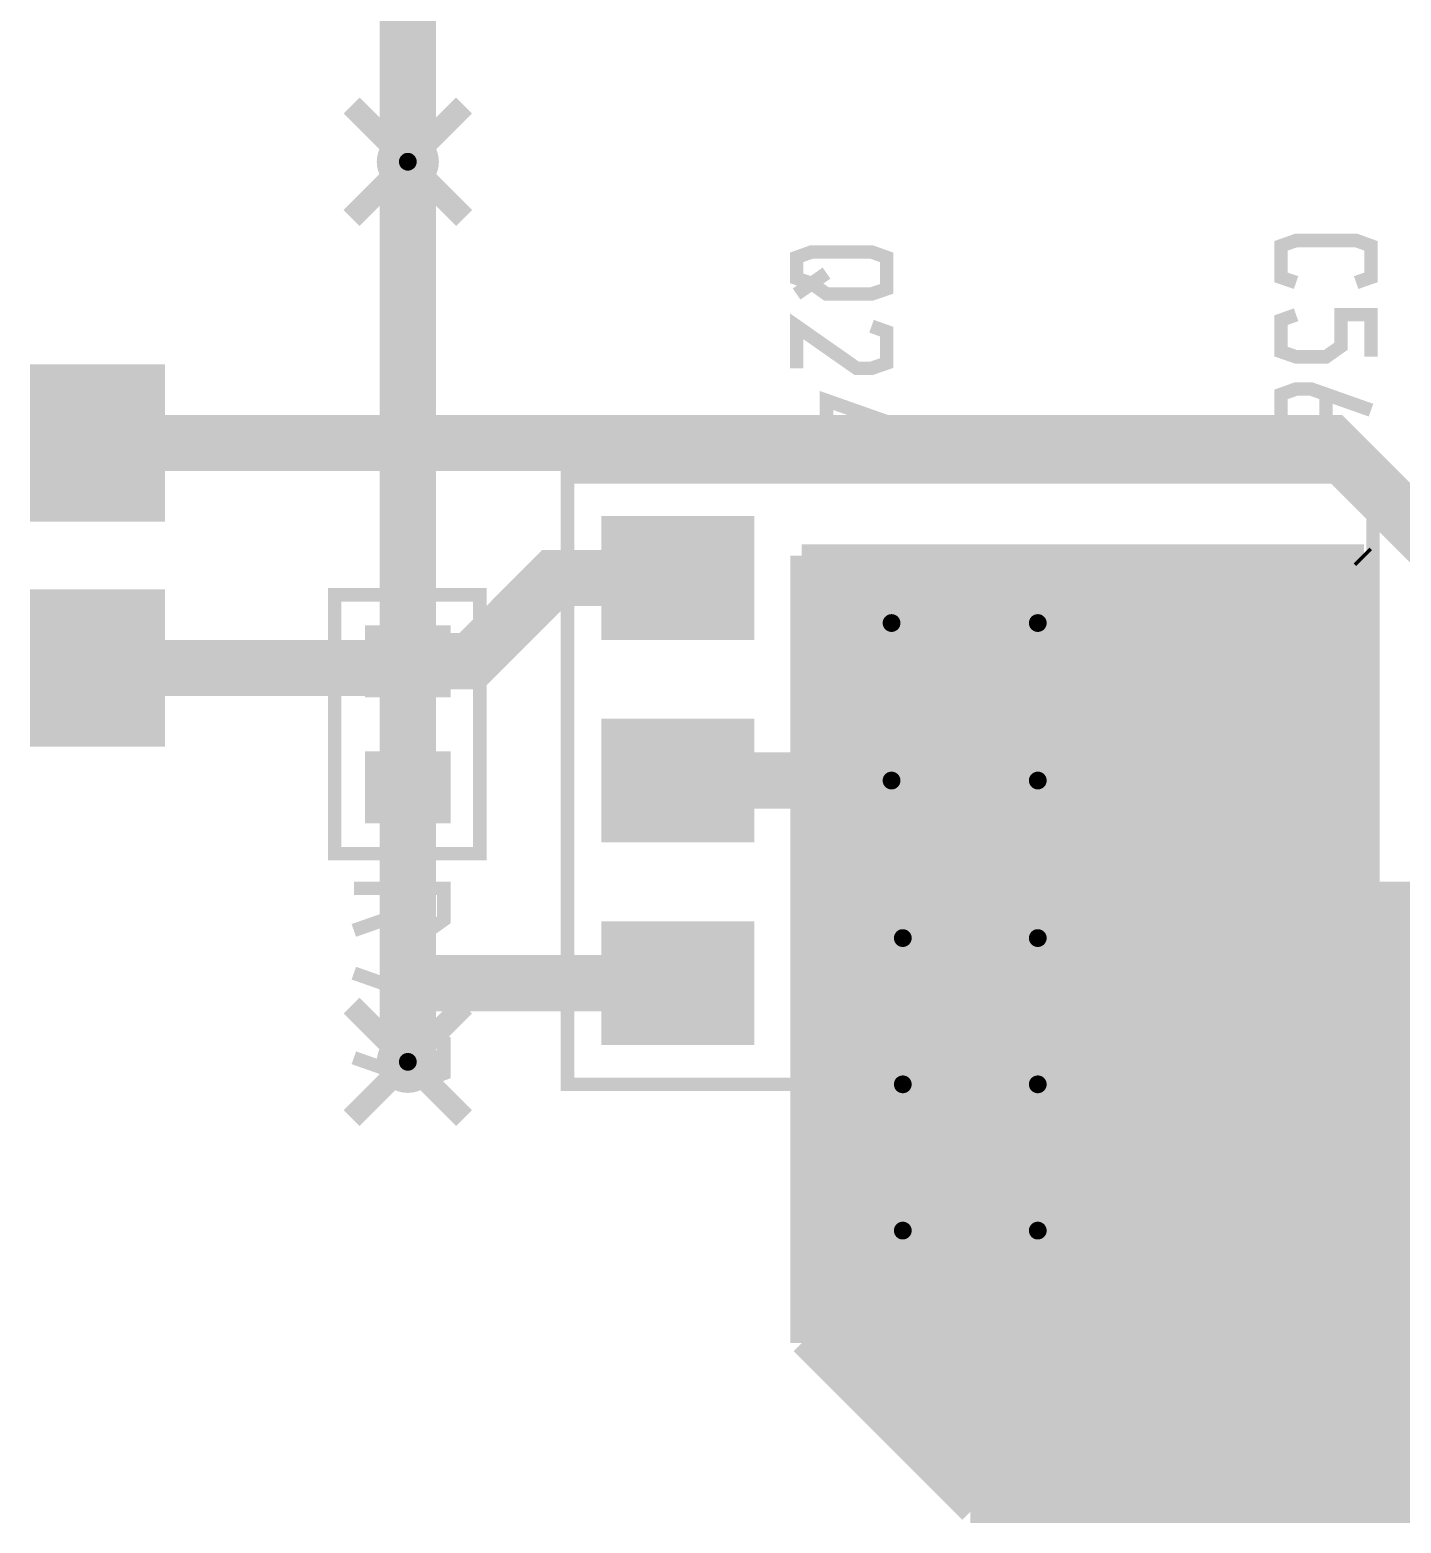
# Model space of a CAD drawing. Extents: x -20 to 155, y -91 to 215.
# Drawn here: x 124 to 139.48, y 128.14 to 145 of the extents above; entities that cross this region are included whole.
import ezdxf

# ---------------------------------------------------------------- set-up
doc = ezdxf.new("R2010")
doc.units = 0
doc.header["$MEASUREMENT"] = 0
doc.layers.get('0').update_dxf_attribs({"linetype": 'CONTINUOUS'})
for name, color, linetype in [('25-334-0_BOT', 7, 'CONTINUOUS'), ('25-334-0_DRD', 7, 'CONTINUOUS'), ('25-334-0_DRL', 2, 'CONTINUOUS'), ('25-334-0_IN1', 4, 'CONTINUOUS'), ('25-334-0_IN2', 3, 'CONTINUOUS'), ('25-334-0_SMB', 5, 'CONTINUOUS'), ('25-334-0_SMT', 10, 'CONTINUOUS'), ('25-334-0_SPT', 14, 'CONTINUOUS'), ('25-334-0_SST', 12, 'CONTINUOUS'), ('25-334-0_TOP', 11, 'CONTINUOUS'), ('THRUHOLE_TAP', 15, 'CONTINUOUS')]:
    doc.layers.add(name, color=color, linetype=linetype)

# ---------------------------------------------------------------- blocks, each defined once
blk = doc.blocks.new('ROUND_64')
at = {"const_width": 0.35052}
blk.add_lwpolyline([(-0.17526, 0, 1), (0.17526, 0, 1)], format="xyb", close=True, dxfattribs=at)
blk = doc.blocks.new('ROUND_66')
at = {"const_width": 0.35052}
blk.add_lwpolyline([(-0.17526, 0, 1), (0.17526, 0, 1)], format="xyb", close=True, dxfattribs=at)
blk = doc.blocks.new('ROUND_84')
at = {"const_width": 0.10033}
blk.add_lwpolyline([(-0.050164, 0, 1), (0.050164, 0, 1)], format="xyb", close=True, dxfattribs=at)
blk = doc.blocks.new('ROUND_87')
at = {"const_width": 0.10033}
blk.add_lwpolyline([(-0.050164, 0, 1), (0.050164, 0, 1)], format="xyb", close=True, dxfattribs=at)
blk = doc.blocks.new('RECTANGLE_5')
blk.add_solid([(0.4826, 0.4064), (0.4826, -0.4064), (-0.4826, 0.4064), (-0.4826, -0.4064)])
blk = doc.blocks.new('RECTANGLE_41')
blk.add_solid([(0.8636, 2.0066), (0.8636, -2.0066), (-0.8636, 2.0066), (-0.8636, -2.0066)])
blk = doc.blocks.new('RECTANGLE_42')
blk.add_solid([(0.8636, 0.6985), (0.8636, -0.6985), (-0.8636, 0.6985), (-0.8636, -0.6985)])
blk = doc.blocks.new('RECTANGLE_63')
blk.add_solid([(0.762, 0.889), (0.762, -0.889), (-0.762, 0.889), (-0.762, -0.889)])
blk = doc.blocks.new('ROUND_75')
at = {"const_width": 0.10033}
blk.add_lwpolyline([(-0.050164, 0, 1), (0.050164, 0, 1)], format="xyb", close=True, dxfattribs=at)

msp = doc.modelspace()

# ---------------------------------------------------------------- linework, layer by layer
at = {"layer": '25-334-0_BOT'}
for points, const_width in [([(128.27, 133.35), (128.27, 143.51)], 0.635), ([(132.715, 139.065), (132.715, 130.175)], 0.254), ([(139.065, 139.065), (132.715, 139.065)], 0.254), ([(139.065, 139.0142), (132.715, 139.0142)], 0.254), ([(132.9436, 139.065), (132.9436, 129.9464)], 0.254), ([(133.1722, 139.065), (133.1722, 129.7178)], 0.254), ([(133.4008, 139.065), (133.4008, 129.4892)], 0.254), ([(133.6294, 139.065), (133.6294, 129.2606)], 0.254), ([(133.858, 139.065), (133.858, 129.032)], 0.254), ([(134.0866, 139.065), (134.0866, 128.8034)], 0.254), ([(134.3152, 139.065), (134.3152, 128.5748)], 0.254), ([(134.5438, 139.065), (134.5438, 128.3462)], 0.254), ([(134.7724, 139.065), (134.7724, 128.27)], 0.254), ([(135.001, 139.065), (135.001, 128.27)], 0.254), ([(135.2296, 139.065), (135.2296, 128.27)], 0.254), ([(135.4582, 139.065), (135.4582, 128.27)], 0.254), ([(135.6868, 139.065), (135.6868, 128.27)], 0.254), ([(135.9154, 139.065), (135.9154, 128.27)], 0.254), ([(136.144, 139.065), (136.144, 128.27)], 0.254), ([(136.3726, 139.065), (136.3726, 128.27)], 0.254), ([(136.6012, 139.065), (136.6012, 128.27)], 0.254), ([(136.8298, 139.065), (136.8298, 128.27)], 0.254), ([(137.0584, 139.065), (137.0584, 128.27)], 0.254), ([(137.287, 139.065), (137.287, 128.27)], 0.254), ([(137.5156, 139.065), (137.5156, 128.27)], 0.254), ([(137.7442, 139.065), (137.7442, 128.27)], 0.254), ([(137.9728, 139.065), (137.9728, 128.27)], 0.254), ([(138.2014, 139.065), (138.2014, 128.27)], 0.254), ([(138.43, 139.065), (138.43, 128.27)], 0.254), ([(138.6586, 139.065), (138.6586, 128.27)], 0.254), ([(138.8872, 139.065), (138.8872, 128.27)], 0.254), ([(139.065, 139.065), (139.065, 132.715)], 0.254), ([(139.065, 138.7856), (132.715, 138.7856)], 0.254), ([(139.065, 138.557), (132.715, 138.557)], 0.254), ([(139.065, 138.3284), (132.715, 138.3284)], 0.254), ([(139.065, 138.0998), (132.715, 138.0998)], 0.254), ([(139.065, 137.8712), (132.715, 137.8712)], 0.254), ([(139.065, 137.6426), (132.715, 137.6426)], 0.254), ([(139.065, 137.414), (132.715, 137.414)], 0.254), ([(139.065, 137.1854), (132.715, 137.1854)], 0.254), ([(139.065, 136.9568), (132.715, 136.9568)], 0.254), ([(139.065, 136.7282), (132.715, 136.7282)], 0.254), ([(139.065, 136.4996), (132.715, 136.4996)], 0.254), ([(139.065, 136.271), (132.715, 136.271)], 0.254), ([(139.065, 136.0424), (132.715, 136.0424)], 0.254), ([(139.065, 135.8138), (132.715, 135.8138)], 0.254), ([(139.065, 135.5852), (132.715, 135.5852)], 0.254), ([(139.065, 135.3566), (132.715, 135.3566)], 0.254), ([(139.065, 135.128), (132.715, 135.128)], 0.254), ([(139.065, 134.8994), (132.715, 134.8994)], 0.254), ([(139.065, 134.6708), (132.715, 134.6708)], 0.254), ([(139.065, 134.4422), (132.715, 134.4422)], 0.254), ([(139.065, 134.2136), (132.715, 134.2136)], 0.254), ([(139.065, 133.985), (132.715, 133.985)], 0.254), ([(139.065, 133.7564), (132.715, 133.7564)], 0.254), ([(139.065, 133.5278), (132.715, 133.5278)], 0.254), ([(139.065, 133.2992), (132.715, 133.2992)], 0.254), ([(139.065, 133.0706), (132.715, 133.0706)], 0.254), ([(139.065, 132.842), (132.715, 132.842)], 0.254), ([(150.495, 132.715), (150.495, 128.27), (134.62, 128.27)], 0.254), ([(150.495, 132.715), (139.065, 132.715)], 0.254), ([(139.1158, 132.715), (139.1158, 128.27)], 0.254), ([(139.3444, 132.715), (139.3444, 128.27)], 0.254), ([(139.573, 132.715), (139.573, 128.27)], 0.254), ([(150.495, 132.6134), (132.715, 132.6134)], 0.254), ([(150.495, 132.3848), (132.715, 132.3848)], 0.254), ([(150.495, 132.1562), (132.715, 132.1562)], 0.254), ([(150.495, 131.9276), (132.715, 131.9276)], 0.254), ([(150.495, 131.699), (132.715, 131.699)], 0.254), ([(150.495, 131.4704), (132.715, 131.4704)], 0.254), ([(150.495, 131.2418), (132.715, 131.2418)], 0.254), ([(150.495, 131.0132), (132.715, 131.0132)], 0.254), ([(150.495, 130.7846), (132.715, 130.7846)], 0.254), ([(150.495, 130.556), (132.715, 130.556)], 0.254), ([(150.495, 130.3274), (132.715, 130.3274)], 0.254), ([(132.715, 130.175), (134.62, 128.27)], 0.254), ([(150.495, 130.0988), (132.7912, 130.0988)], 0.254), ([(150.495, 129.8702), (133.0198, 129.8702)], 0.254), ([(150.495, 129.6416), (133.2484, 129.6416)], 0.254), ([(150.495, 129.413), (133.477, 129.413)], 0.254), ([(150.495, 129.1844), (133.7056, 129.1844)], 0.254), ([(150.495, 128.9558), (133.9342, 128.9558)], 0.254), ([(150.495, 128.7272), (134.1628, 128.7272)], 0.254), ([(150.495, 128.4986), (134.3914, 128.4986)], 0.254)]:
    msp.add_lwpolyline(points, dxfattribs=dict(at, const_width=const_width))
at = {"layer": '25-334-0_DRD', "const_width": 0.254}
for points in [[(128.905, 144.145), (127.635, 142.875)], [(128.905, 142.875), (127.635, 144.145)], [(134.366, 138.938), (133.096, 137.668)], [(134.366, 137.668), (133.096, 138.938)], [(136.017, 138.938), (134.747, 137.668)], [(136.017, 137.668), (134.747, 138.938)], [(134.366, 137.16), (133.096, 135.89)], [(134.366, 135.89), (133.096, 137.16)], [(136.017, 137.16), (134.747, 135.89)], [(136.017, 135.89), (134.747, 137.16)], [(134.493, 135.382), (133.223, 134.112)], [(134.493, 134.112), (133.223, 135.382)], [(136.017, 135.382), (134.747, 134.112)], [(136.017, 134.112), (134.747, 135.382)], [(128.905, 133.985), (127.635, 132.715)], [(128.905, 132.715), (127.635, 133.985)], [(134.493, 133.731), (133.223, 132.461)], [(134.493, 132.461), (133.223, 133.731)], [(136.017, 133.731), (134.747, 132.461)], [(136.017, 132.461), (134.747, 133.731)], [(134.493, 132.08), (133.223, 130.81)], [(134.493, 130.81), (133.223, 132.08)], [(136.017, 132.08), (134.747, 130.81)], [(136.017, 130.81), (134.747, 132.08)]]:
    msp.add_lwpolyline(points, dxfattribs=at)
at = {"layer": '25-334-0_SMB', "const_width": 0.254}
for points in [[(138.43, 138.43), (133.35, 138.43), (133.35, 130.81)], [(133.4516, 138.43), (133.4516, 130.7084)], [(133.6802, 138.43), (133.6802, 130.4798)], [(133.9088, 138.43), (133.9088, 130.2512)], [(134.1374, 138.43), (134.1374, 130.0226)], [(134.366, 138.43), (134.366, 129.794)], [(134.5946, 138.43), (134.5946, 129.5654)], [(134.8232, 138.43), (134.8232, 129.3368)], [(135.0518, 138.43), (135.0518, 129.1082)], [(135.2804, 138.43), (135.2804, 128.905)], [(135.509, 138.43), (135.509, 128.905)], [(135.7376, 138.43), (135.7376, 128.905)], [(135.9662, 138.43), (135.9662, 128.905)], [(136.1948, 138.43), (136.1948, 128.905)], [(136.4234, 138.43), (136.4234, 128.905)], [(136.652, 138.43), (136.652, 128.905)], [(136.8806, 138.43), (136.8806, 128.905)], [(137.1092, 138.43), (137.1092, 128.905)], [(137.3378, 138.43), (137.3378, 128.905)], [(137.5664, 138.43), (137.5664, 128.905)], [(137.795, 138.43), (137.795, 128.905)], [(138.0236, 138.43), (138.0236, 128.905)], [(138.2522, 138.43), (138.2522, 128.905)], [(138.43, 138.43), (138.43, 132.08)], [(138.43, 138.3792), (133.35, 138.3792)], [(138.43, 138.1506), (133.35, 138.1506)], [(138.43, 137.922), (133.35, 137.922)], [(138.43, 137.6934), (133.35, 137.6934)], [(138.43, 137.4648), (133.35, 137.4648)], [(138.43, 137.2362), (133.35, 137.2362)], [(138.43, 137.0076), (133.35, 137.0076)], [(138.43, 136.779), (133.35, 136.779)], [(138.43, 136.5504), (133.35, 136.5504)], [(138.43, 136.3218), (133.35, 136.3218)], [(138.43, 136.0932), (133.35, 136.0932)], [(138.43, 135.8646), (133.35, 135.8646)], [(138.43, 135.636), (133.35, 135.636)], [(138.43, 135.4074), (133.35, 135.4074)], [(138.43, 135.1788), (133.35, 135.1788)], [(138.43, 134.9502), (133.35, 134.9502)], [(138.43, 134.7216), (133.35, 134.7216)], [(138.43, 134.493), (133.35, 134.493)], [(138.43, 134.2644), (133.35, 134.2644)], [(138.43, 134.0358), (133.35, 134.0358)], [(138.43, 133.8072), (133.35, 133.8072)], [(138.43, 133.5786), (133.35, 133.5786)], [(138.43, 133.35), (133.35, 133.35)], [(138.43, 133.1214), (133.35, 133.1214)], [(138.43, 132.8928), (133.35, 132.8928)], [(138.43, 132.6642), (133.35, 132.6642)], [(138.43, 132.4356), (133.35, 132.4356)], [(138.43, 132.207), (133.35, 132.207)], [(149.86, 132.08), (138.43, 132.08)], [(138.4808, 132.08), (138.4808, 128.905)], [(138.7094, 132.08), (138.7094, 128.905)], [(138.938, 132.08), (138.938, 128.905)], [(139.1666, 132.08), (139.1666, 128.905)], [(139.3952, 132.08), (139.3952, 128.905)], [(149.86, 131.9784), (133.35, 131.9784)], [(149.86, 131.7498), (133.35, 131.7498)], [(149.86, 131.5212), (133.35, 131.5212)], [(149.86, 131.2926), (133.35, 131.2926)], [(149.86, 131.064), (133.35, 131.064)], [(149.86, 130.8354), (133.35, 130.8354)], [(133.35, 130.81), (135.255, 128.905)], [(149.86, 130.6068), (133.5532, 130.6068)], [(149.86, 130.3782), (133.7818, 130.3782)], [(149.86, 130.1496), (134.0104, 130.1496)], [(149.86, 129.921), (134.239, 129.921)], [(149.86, 129.6924), (134.4676, 129.6924)], [(149.86, 129.4638), (134.6962, 129.4638)], [(149.86, 129.2352), (134.9248, 129.2352)], [(149.86, 129.0066), (135.1534, 129.0066)], [(149.86, 128.905), (135.255, 128.905)]]:
    msp.add_lwpolyline(points, dxfattribs=at)
at = {"layer": '25-334-0_SMT', "const_width": 0.254}
for points in [[(133.35, 138.43), (133.35, 130.81)], [(138.43, 138.43), (133.35, 138.43)], [(133.4516, 138.43), (133.4516, 130.7084)], [(133.6802, 138.43), (133.6802, 130.4798)], [(133.9088, 138.43), (133.9088, 130.2512)], [(134.1374, 138.43), (134.1374, 130.0226)], [(134.366, 138.43), (134.366, 129.794)], [(134.5946, 138.43), (134.5946, 129.5654)], [(134.8232, 138.43), (134.8232, 129.3368)], [(135.0518, 138.43), (135.0518, 129.1082)], [(135.2804, 138.43), (135.2804, 128.905)], [(135.509, 138.43), (135.509, 128.905)], [(135.7376, 138.43), (135.7376, 128.905)], [(135.9662, 138.43), (135.9662, 128.905)], [(136.1948, 138.43), (136.1948, 128.905)], [(136.4234, 138.43), (136.4234, 128.905)], [(136.652, 138.43), (136.652, 128.905)], [(136.8806, 138.43), (136.8806, 128.905)], [(137.1092, 138.43), (137.1092, 128.905)], [(137.3378, 138.43), (137.3378, 128.905)], [(137.5664, 138.43), (137.5664, 128.905)], [(137.795, 138.43), (137.795, 128.905)], [(138.0236, 138.43), (138.0236, 128.905)], [(138.2522, 138.43), (138.2522, 128.905)], [(138.43, 138.43), (138.43, 132.08)], [(138.43, 138.3792), (133.35, 138.3792)], [(138.43, 138.1506), (133.35, 138.1506)], [(138.43, 137.922), (133.35, 137.922)], [(138.43, 137.6934), (133.35, 137.6934)], [(138.43, 137.4648), (133.35, 137.4648)], [(138.43, 137.2362), (133.35, 137.2362)], [(138.43, 137.0076), (133.35, 137.0076)], [(138.43, 136.779), (133.35, 136.779)], [(138.43, 136.5504), (133.35, 136.5504)], [(138.43, 136.3218), (133.35, 136.3218)], [(138.43, 136.0932), (133.35, 136.0932)], [(138.43, 135.8646), (133.35, 135.8646)], [(138.43, 135.636), (133.35, 135.636)], [(138.43, 135.4074), (133.35, 135.4074)], [(138.43, 135.1788), (133.35, 135.1788)], [(138.43, 134.9502), (133.35, 134.9502)], [(138.43, 134.7216), (133.35, 134.7216)], [(138.43, 134.493), (133.35, 134.493)], [(138.43, 134.2644), (133.35, 134.2644)], [(138.43, 134.0358), (133.35, 134.0358)], [(138.43, 133.8072), (133.35, 133.8072)], [(138.43, 133.5786), (133.35, 133.5786)], [(138.43, 133.35), (133.35, 133.35)], [(138.43, 133.1214), (133.35, 133.1214)], [(138.43, 132.8928), (133.35, 132.8928)], [(138.43, 132.6642), (133.35, 132.6642)], [(138.43, 132.4356), (133.35, 132.4356)], [(138.43, 132.207), (133.35, 132.207)], [(149.86, 132.08), (149.86, 128.905), (135.255, 128.905)], [(149.86, 132.08), (138.43, 132.08)], [(138.4808, 132.08), (138.4808, 128.905)], [(138.7094, 132.08), (138.7094, 128.905)], [(138.938, 132.08), (138.938, 128.905)], [(139.1666, 132.08), (139.1666, 128.905)], [(139.3952, 132.08), (139.3952, 128.905)], [(149.86, 131.9784), (133.35, 131.9784)], [(149.86, 131.7498), (133.35, 131.7498)], [(149.86, 131.5212), (133.35, 131.5212)], [(149.86, 131.2926), (133.35, 131.2926)], [(149.86, 131.064), (133.35, 131.064)], [(149.86, 130.8354), (133.35, 130.8354)], [(133.35, 130.81), (135.255, 128.905)], [(149.86, 130.6068), (133.5532, 130.6068)], [(149.86, 130.3782), (133.7818, 130.3782)], [(149.86, 130.1496), (134.0104, 130.1496)], [(149.86, 129.921), (134.239, 129.921)], [(149.86, 129.6924), (134.4676, 129.6924)], [(149.86, 129.4638), (134.6962, 129.4638)], [(149.86, 129.2352), (134.9248, 129.2352)], [(149.86, 129.0066), (135.1534, 129.0066)]]:
    msp.add_lwpolyline(points, dxfattribs=at)
at = {"layer": '25-334-0_SST', "const_width": 0.1524}
for points in [[(138.29792, 142.14602), (138.12774, 142.20444), (138.12774, 142.56004), (138.29792, 142.621), (138.9761, 142.621), (139.14374, 142.56004), (139.14374, 142.20444), (138.9761, 142.14602)], [(132.8293, 142.49146), (132.65912, 142.4305), (132.65912, 142.19428), (132.8293, 142.13586), (132.99694, 142.01648), (133.50494, 142.01648), (133.67512, 142.0749), (133.67512, 142.4305), (133.50494, 142.49146), (132.8293, 142.49146)], [(132.99694, 142.2527), (132.65912, 142.01648)], [(132.65912, 141.17828), (132.65912, 141.65326), (133.3373, 141.17828), (133.50494, 141.17828), (133.67512, 141.2367), (133.67512, 141.5923), (133.50494, 141.65326)], [(138.29792, 141.7828), (138.12774, 141.72184), (138.12774, 141.36624), (138.29792, 141.30782), (138.63574, 141.30782), (138.80592, 141.4272), (138.80592, 141.7828), (139.14374, 141.7828), (139.14374, 141.30782)], [(132.99694, 140.34008), (132.99694, 140.81506), (133.67512, 140.5763), (133.67512, 140.45946), (132.65912, 140.45946)], [(138.63574, 140.88364), (138.63574, 140.52804), (138.4681, 140.46962), (138.29792, 140.46962), (138.12774, 140.52804), (138.12774, 140.88364), (138.29792, 140.9446), (138.4681, 140.9446), (139.14374, 140.70584)], [(130.0734, 139.954), (130.0734, 133.096), (139.1666, 133.096), (139.1666, 139.954), (130.0734, 139.954)], [(127.4445, 138.6205), (127.4445, 135.6995), (129.0828, 135.6995), (129.0828, 138.6205), (127.4445, 138.6205)], [(128.1684, 135.30834), (128.1684, 134.95274), (128.33858, 134.83336), (128.50876, 134.83336), (128.6764, 134.95274), (128.6764, 135.30834), (127.6604, 135.30834)], [(128.1684, 135.01116), (127.6604, 134.83336)], [(127.6604, 134.35076), (128.6764, 133.99516), (128.6764, 134.47014)], [(128.1684, 133.21792), (128.1684, 133.57352), (128.33858, 133.63194), (128.50876, 133.63194), (128.6764, 133.57352), (128.6764, 133.21792), (128.50876, 133.15696), (128.33858, 133.15696), (127.6604, 133.39572)]]:
    msp.add_lwpolyline(points, dxfattribs=at)
at = {"layer": '25-334-0_TOP'}
for points, const_width in [([(128.27, 143.51), (128.27, 146.05), (124.63526, 146.05)], 0.635), ([(141.605, 136.6139), (141.605, 137.414), (138.684, 140.335), (124.7648, 140.335)], 0.635), ([(128.27, 137.8712), (128.9812, 137.8712), (129.921, 138.811), (131.318, 138.811)], 0.635), ([(132.715, 139.065), (132.715, 130.175)], 0.254), ([(139.03706, 139.065), (132.715, 139.065)], 0.254), ([(139.065, 139.0142), (132.715, 139.0142)], 0.254), ([(132.9436, 139.065), (132.9436, 129.9464)], 0.254), ([(133.1722, 139.065), (133.1722, 129.7178)], 0.254), ([(133.4008, 139.065), (133.4008, 129.4892)], 0.254), ([(133.6294, 139.065), (133.6294, 129.2606)], 0.254), ([(133.858, 139.065), (133.858, 129.032)], 0.254), ([(134.0866, 139.065), (134.0866, 128.8034)], 0.254), ([(134.3152, 139.065), (134.3152, 128.5748)], 0.254), ([(134.5438, 139.065), (134.5438, 128.3462)], 0.254), ([(134.7724, 139.065), (134.7724, 128.27)], 0.254), ([(135.001, 139.065), (135.001, 128.27)], 0.254), ([(135.2296, 139.065), (135.2296, 128.27)], 0.254), ([(135.4582, 139.065), (135.4582, 128.27)], 0.254), ([(135.6868, 139.065), (135.6868, 128.27)], 0.254), ([(135.9154, 139.065), (135.9154, 128.27)], 0.254), ([(136.144, 139.065), (136.144, 128.27)], 0.254), ([(136.3726, 139.065), (136.3726, 128.27)], 0.254), ([(136.6012, 139.065), (136.6012, 128.27)], 0.254), ([(136.8298, 139.065), (136.8298, 128.27)], 0.254), ([(137.0584, 139.065), (137.0584, 128.27)], 0.254), ([(137.287, 139.065), (137.287, 128.27)], 0.254), ([(137.5156, 139.065), (137.5156, 128.27)], 0.254), ([(137.7442, 139.065), (137.7442, 128.27)], 0.254), ([(137.9728, 139.065), (137.9728, 128.27)], 0.254), ([(138.2014, 139.065), (138.2014, 128.27)], 0.254), ([(138.43, 139.065), (138.43, 128.27)], 0.254), ([(138.6586, 139.065), (138.6586, 128.27)], 0.254), ([(138.8872, 139.065), (138.8872, 128.27)], 0.254), ([(139.03706, 139.065), (139.065, 139.03706)], 0.254), ([(139.065, 139.03706), (139.065, 135.255)], 0.254), ([(139.065, 138.7856), (132.715, 138.7856)], 0.254), ([(139.065, 138.557), (132.715, 138.557)], 0.254), ([(139.065, 138.3284), (132.715, 138.3284)], 0.254), ([(139.065, 138.0998), (132.715, 138.0998)], 0.254), ([(128.27, 137.8712), (128.1938, 137.795), (124.7648, 137.795)], 0.635), ([(139.065, 137.8712), (132.715, 137.8712)], 0.254), ([(139.065, 137.6426), (132.715, 137.6426)], 0.254), ([(139.065, 137.414), (132.715, 137.414)], 0.254), ([(139.065, 137.1854), (132.715, 137.1854)], 0.254), ([(139.065, 136.9568), (132.715, 136.9568)], 0.254), ([(128.27, 136.4488), (128.27, 134.239), (131.318, 134.239)], 0.635), ([(133.731, 136.525), (131.318, 136.525)], 0.635), ([(139.065, 136.7282), (132.715, 136.7282)], 0.254), ([(135.382, 136.525), (133.731, 136.525)], 0.635), ([(137.922, 136.525), (135.382, 136.525)], 0.635), ([(141.605, 131.31546), (138.81354, 131.31546), (137.922, 132.207), (137.922, 136.525)], 0.635), ([(139.065, 136.4996), (132.715, 136.4996)], 0.254), ([(139.065, 136.271), (132.715, 136.271)], 0.254), ([(139.065, 136.0424), (132.715, 136.0424)], 0.254), ([(139.065, 135.8138), (132.715, 135.8138)], 0.254), ([(139.065, 135.5852), (132.715, 135.5852)], 0.254), ([(139.065, 135.3566), (132.715, 135.3566)], 0.254), ([(150.495, 135.255), (150.495, 128.27), (134.62, 128.27)], 0.254), ([(140.14958, 135.255), (139.065, 135.255)], 0.254), ([(139.1158, 135.255), (139.1158, 128.27)], 0.254), ([(139.3444, 135.255), (139.3444, 128.27)], 0.254), ([(139.573, 135.255), (139.573, 128.27)], 0.254), ([(140.9573, 135.128), (132.715, 135.128)], 0.254), ([(140.67536, 134.8994), (132.715, 134.8994)], 0.254), ([(140.67536, 134.6708), (132.715, 134.6708)], 0.254), ([(131.318, 134.239), (128.27, 134.239), (128.27, 133.35)], 0.635), ([(140.67536, 134.4422), (132.715, 134.4422)], 0.254), ([(140.67536, 134.2136), (132.715, 134.2136)], 0.254), ([(140.67536, 133.985), (132.715, 133.985)], 0.254), ([(140.67536, 133.7564), (132.715, 133.7564)], 0.254), ([(140.67536, 133.5278), (132.715, 133.5278)], 0.254), ([(140.67536, 133.2992), (132.715, 133.2992)], 0.254), ([(150.495, 133.0706), (132.715, 133.0706)], 0.254), ([(150.495, 132.842), (132.715, 132.842)], 0.254), ([(150.495, 132.6134), (132.715, 132.6134)], 0.254), ([(150.495, 132.3848), (132.715, 132.3848)], 0.254), ([(140.67536, 132.1562), (132.715, 132.1562)], 0.254), ([(140.67536, 131.9276), (132.715, 131.9276)], 0.254), ([(140.67536, 131.699), (132.715, 131.699)], 0.254), ([(140.67536, 131.4704), (132.715, 131.4704)], 0.254), ([(140.67536, 131.2418), (132.715, 131.2418)], 0.254), ([(140.67536, 131.0132), (132.715, 131.0132)], 0.254), ([(140.67536, 130.7846), (132.715, 130.7846)], 0.254), ([(140.67536, 130.556), (132.715, 130.556)], 0.254), ([(150.495, 130.3274), (132.715, 130.3274)], 0.254), ([(132.715, 130.175), (134.62, 128.27)], 0.254), ([(150.495, 130.0988), (132.7912, 130.0988)], 0.254), ([(150.495, 129.8702), (133.0198, 129.8702)], 0.254), ([(150.495, 129.6416), (133.2484, 129.6416)], 0.254), ([(150.495, 129.413), (133.477, 129.413)], 0.254), ([(150.495, 129.1844), (133.7056, 129.1844)], 0.254), ([(150.495, 128.9558), (133.9342, 128.9558)], 0.254), ([(150.495, 128.7272), (134.1628, 128.7272)], 0.254), ([(150.495, 128.4986), (134.3914, 128.4986)], 0.254)]:
    msp.add_lwpolyline(points, dxfattribs=dict(at, const_width=const_width))

# ---------------------------------------------------------------- block references
at = {"layer": '25-334-0_BOT'}
for name, p in [('ROUND_66', (128.27, 143.51)), ('ROUND_64', (133.731, 138.303)), ('ROUND_64', (135.382, 138.303)), ('ROUND_64', (133.731, 136.525)), ('ROUND_64', (135.382, 136.525)), ('ROUND_64', (133.858, 134.747)), ('ROUND_64', (135.382, 134.747)), ('ROUND_66', (128.27, 133.35)), ('ROUND_64', (133.858, 133.096)), ('ROUND_64', (135.382, 133.096)), ('ROUND_64', (133.858, 131.445)), ('ROUND_64', (135.382, 131.445))]:
    msp.add_blockref(name, p, dxfattribs=at)
at = {"layer": '25-334-0_DRL'}
for name, p in [('ROUND_87', (128.27, 143.51)), ('ROUND_84', (133.731, 138.303)), ('ROUND_84', (135.382, 138.303)), ('ROUND_84', (133.731, 136.525)), ('ROUND_84', (135.382, 136.525)), ('ROUND_84', (133.858, 134.747)), ('ROUND_84', (135.382, 134.747)), ('ROUND_87', (128.27, 133.35)), ('ROUND_84', (133.858, 133.096)), ('ROUND_84', (135.382, 133.096)), ('ROUND_84', (133.858, 131.445)), ('ROUND_84', (135.382, 131.445))]:
    msp.add_blockref(name, p, dxfattribs=at)
at = {"layer": '25-334-0_IN1'}
for name, p in [('ROUND_66', (128.27, 143.51)), ('ROUND_64', (133.731, 138.303)), ('ROUND_64', (135.382, 138.303)), ('ROUND_64', (133.731, 136.525)), ('ROUND_64', (135.382, 136.525)), ('ROUND_64', (133.858, 134.747)), ('ROUND_64', (135.382, 134.747)), ('ROUND_66', (128.27, 133.35)), ('ROUND_64', (133.858, 133.096)), ('ROUND_64', (135.382, 133.096)), ('ROUND_64', (133.858, 131.445)), ('ROUND_64', (135.382, 131.445))]:
    msp.add_blockref(name, p, dxfattribs=at)
at = {"layer": '25-334-0_IN2'}
for name, p in [('ROUND_66', (128.27, 143.51)), ('ROUND_64', (133.731, 138.303)), ('ROUND_64', (135.382, 138.303)), ('ROUND_64', (133.731, 136.525)), ('ROUND_64', (135.382, 136.525)), ('ROUND_64', (133.858, 134.747)), ('ROUND_64', (135.382, 134.747)), ('ROUND_66', (128.27, 133.35)), ('ROUND_64', (133.858, 133.096)), ('ROUND_64', (135.382, 133.096)), ('ROUND_64', (133.858, 131.445)), ('ROUND_64', (135.382, 131.445))]:
    msp.add_blockref(name, p, dxfattribs=at)
at = {"layer": '25-334-0_SMT'}
for name, p in [('RECTANGLE_63', (124.7648, 140.335)), ('RECTANGLE_42', (131.318, 138.811)), ('RECTANGLE_63', (124.7648, 137.795)), ('RECTANGLE_41', (137.922, 136.525)), ('RECTANGLE_5', (128.27, 137.8712)), ('RECTANGLE_42', (131.318, 136.525)), ('RECTANGLE_5', (128.27, 136.4488)), ('RECTANGLE_42', (131.318, 134.239))]:
    msp.add_blockref(name, p, dxfattribs=at)
at = {"layer": '25-334-0_SPT'}
for name, p in [('RECTANGLE_63', (124.7648, 140.335)), ('RECTANGLE_42', (131.318, 138.811)), ('RECTANGLE_63', (124.7648, 137.795)), ('RECTANGLE_41', (137.922, 136.525)), ('RECTANGLE_5', (128.27, 137.8712)), ('RECTANGLE_42', (131.318, 136.525)), ('RECTANGLE_5', (128.27, 136.4488)), ('RECTANGLE_42', (131.318, 134.239))]:
    msp.add_blockref(name, p, dxfattribs=at)
at = {"layer": '25-334-0_TOP'}
for name, p in [('ROUND_66', (128.27, 143.51)), ('RECTANGLE_63', (124.7648, 140.335)), ('RECTANGLE_42', (131.318, 138.811)), ('RECTANGLE_63', (124.7648, 137.795)), ('ROUND_64', (133.731, 138.303)), ('ROUND_64', (135.382, 138.303)), ('RECTANGLE_41', (137.922, 136.525)), ('RECTANGLE_5', (128.27, 137.8712)), ('RECTANGLE_42', (131.318, 136.525)), ('ROUND_64', (133.731, 136.525)), ('ROUND_64', (135.382, 136.525)), ('RECTANGLE_5', (128.27, 136.4488)), ('ROUND_64', (133.858, 134.747)), ('ROUND_64', (135.382, 134.747)), ('RECTANGLE_42', (131.318, 134.239)), ('ROUND_66', (128.27, 133.35)), ('ROUND_64', (133.858, 133.096)), ('ROUND_64', (135.382, 133.096)), ('ROUND_64', (133.858, 131.445)), ('ROUND_64', (135.382, 131.445))]:
    msp.add_blockref(name, p, dxfattribs=at)
at = {"layer": 'THRUHOLE_TAP'}
for p in [(128.27, 143.51), (133.731, 138.303), (135.382, 138.303), (133.731, 136.525), (135.382, 136.525), (133.858, 134.747), (135.382, 134.747), (128.27, 133.35), (133.858, 133.096), (135.382, 133.096), (133.858, 131.445), (135.382, 131.445)]:
    msp.add_blockref('ROUND_75', p, dxfattribs=at)

doc.saveas('drawing.dxf')
